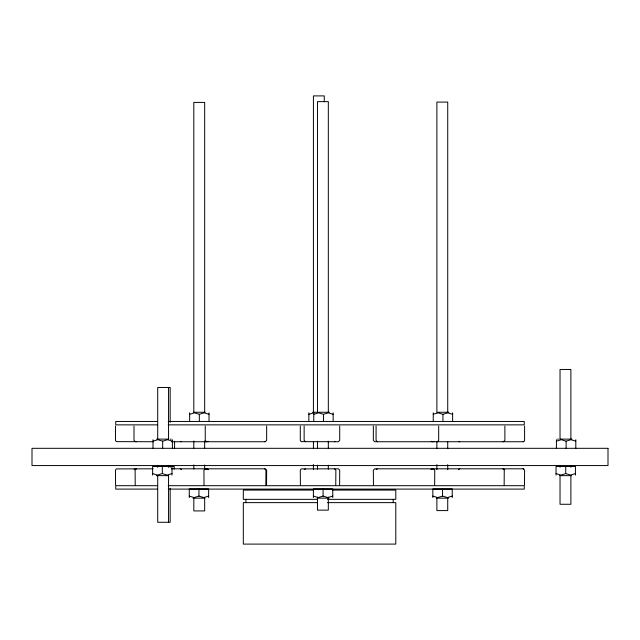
<?xml version="1.0" encoding="UTF-8"?>
<svg xmlns="http://www.w3.org/2000/svg" width="640" height="640" viewBox="0 0 640 640"><rect width="100%" height="100%" fill="white"/><g stroke="black" fill="none" stroke-linecap="round" stroke-linejoin="round"><path stroke-width="0.96" d="M265.84 484.992L265.944 470.168L264.592 468.808M504.152 484.992L504.256 470.168L503.424 468.912M266.552 484.992L266.656 470.168L265.304 468.808L171.36 468.808M335.76 484.992L335.864 470.168L334.504 468.808M339.608 484.992L339.712 470.168L338.352 468.808L301.128 468.912L300.288 470.168L300.392 484.992M434.656 484.992L434.752 470.168L433.4 468.808M524.488 484.992L524.592 470.168L523.232 468.808L374.696 468.808L373.344 470.168L373.448 484.992M376.176 469.648L377.416 468.808M430.848 469.648L432.096 468.808M134.104 469.648L135.352 468.808M205.344 469.648L206.6 468.808M431.408 469.648L432.656 468.808M304.24 469.648L305.496 468.808M458.384 469.648L459.776 468.808M207.216 441.344L206.256 441.744M208.304 441.344L207.344 441.744M265.544 441.344L264.592 441.744M503.864 441.344L502.912 441.744M434.36 441.344L433.4 441.744M181.248 441.344L180.288 441.744M335.464 441.344L334.504 441.744M523.096 441.744L524.192 441.344L524.592 440.384L524.592 426.088M189.64 414.312L194.488 412.84L199.328 414.312L204.176 412.84L209.024 414.312M153 441.176L157.848 439.704L162.688 441.176L167.536 439.704L172.384 441.176M172 473.592L167.16 475.064L162.312 473.592L157.464 475.064L152.616 473.592M308.848 414.312L313.696 412.84M313.768 414.312L318.608 412.84L323.456 414.312L328.304 412.84L333.144 414.312M208.64 496.096L203.8 497.56L198.952 496.096L194.104 497.56L189.264 496.096M433.24 414.312L438.088 412.84L442.928 414.312L447.776 412.84L452.624 414.312M332.768 496.096L327.92 497.56L323.08 496.096L318.232 497.56L313.384 496.096M556.424 441.176L561.264 439.704L566.112 441.176L570.96 439.704L575.8 441.176M452.24 496.096L447.4 497.56L442.552 496.096L437.704 497.56L432.856 496.096M575.424 473.592L570.576 475.064L565.736 473.592L560.888 475.064L556.04 473.592M136.464 468.808L135.112 470.168L135.216 484.992M205.272 468.808L203.92 470.168L204.024 484.992M437.344 441.744L438.688 440.384L438.688 426.088M503.536 441.744L504.888 440.384L504.888 426.088M193.44 412.256L205.224 412.256M312.648 412.256L317.016 412.256M318.312 412.256L329.344 412.256M437.784 412.256L448.816 412.256M157.304 421.456L115.744 421.456L115.744 424.864L157.304 424.864M168.208 421.456L524.256 421.456L524.256 424.864L168.208 424.864M170.304 439.104L171.184 439.104M557.616 439.104L558.496 439.104M156.8 439.12L168.576 439.12M560.224 439.12L572 439.12M458.68 441.344L459.256 441.64M153.52 441.744L116.312 441.64L115.472 440.384L115.472 426.088M171.36 441.744L265.304 441.744L266.656 440.384L266.656 426.088M523.232 441.744L374.696 441.744L373.344 440.384L373.344 426.088M153.064 468.808L116.312 468.912L115.472 470.168L115.576 484.992M523.752 468.912L523.096 468.808M156.424 475.64L168.2 475.64M559.848 475.64L571.624 475.64M157.304 485.696L115.744 485.696L115.744 489.096L157.304 489.096M168.208 485.696L524.256 485.696L524.256 489.096L168.208 489.096M313.632 490.08L243.312 490.08L243.312 499.344L317.632 499.344M332.44 490.08L395.792 490.08L395.792 499.344L327.512 499.344M193.064 498.144L204.84 498.144M317.192 498.144L328.968 498.144M436.664 498.144L448.44 498.144M317.632 502.632L243.312 502.632L243.312 544.096L395.792 544.096L395.792 502.632L327.512 502.632M459.12 441.64L459.776 441.744M305.496 441.744L304.136 440.384L304.136 426.088M180.288 468.808L181.544 469.648M432.656 441.744L431.696 441.344M432.096 441.744L431.144 441.344M377.416 441.744L376.072 440.384L376.072 426.088M502.912 468.808L504.784 469.648M206.6 441.744L205.248 440.384L205.248 426.088M205.272 441.744L204.312 441.344M136.464 441.744L135.504 441.344M135.352 441.744L134.008 440.384L134.008 426.088M207.344 468.808L208.592 469.648M206.256 468.808L207.504 469.648M575.8 439.704L575.8 448.312M575.424 475.064L575.424 466.448L556.04 466.448L556.04 475.064M570.888 439.36L570.888 369.464L560.032 369.464L560.032 439.36M570.888 465.328L570.888 467.32M570.888 475.312L570.888 504.272L560.032 504.272L560.032 475.312M566.112 441.176L566.112 448.312M565.736 466.448L565.736 473.592M560.032 465.328L560.032 467.32M556.424 439.704L556.424 448.312M452.624 412.84L452.624 421.456M452.24 497.56L452.24 488.952L432.856 488.952L432.856 497.56M447.728 412.704L447.728 102.08L436.88 102.08L436.88 412.704M447.728 441.672L447.728 448.664M447.728 464.64L447.728 469.64M447.728 497.608L447.728 510.592L436.88 510.592L436.88 497.608M442.928 414.312L442.928 421.456M442.552 488.952L442.552 496.096M436.88 441.672L436.88 448.664M436.88 464.64L436.88 469.64M433.24 412.84L433.24 421.456M393.192 499.344L393.192 502.632M339.712 426.088L339.712 440.384L338.352 441.744L301.128 441.64L300.288 440.384L300.288 426.088M333.144 412.84L333.144 421.456M332.768 497.56L332.768 488.952L313.384 488.952L313.384 497.56M328.32 412.248L328.32 101.616L317.464 101.616L317.464 412.248M328.32 441.216L328.32 448.2M328.32 465.184L328.32 469.176M328.32 497.144L328.32 510.128L317.464 510.128L317.464 497.144M324.264 101.896L324.264 95.904L313.416 95.904L313.416 412.528M323.456 414.312L323.456 421.456M323.08 488.952L323.08 496.096M317.464 441.216L317.464 448.2M317.464 465.184L317.464 469.176M313.768 412.84L313.768 421.456M313.416 441.496L313.416 448.48M313.416 464.464L313.416 469.456M308.848 412.84L308.848 421.456M245.912 499.344L245.912 502.632M209.024 412.84L209.024 421.456M208.64 497.56L208.64 488.952L189.264 488.952L189.264 497.56M204.672 412.04L204.672 102.408L193.816 102.408L193.816 412.04M204.672 441L204.672 447.992M204.672 464.976L204.672 468.968M204.672 497.936L204.672 510.92L193.816 510.92L193.816 497.936M199.328 414.312L199.328 421.456M198.952 488.952L198.952 496.096M193.816 441L193.816 447.992M193.816 464.976L193.816 468.968M189.64 412.84L189.64 421.456M174.576 441.176L174.576 448.312M174.2 469.128L174.2 466.448L152.616 466.448L152.616 475.064M172.384 439.704L172.384 448.312M172 466.448L172 475.064M170.168 422.416L170.168 387.464L157.704 387.464L157.704 439.384M170.168 465.352L170.168 467.352M170.168 488.32L170.168 522.272L157.704 522.272L157.704 475.336M168.552 387.464L168.552 439.384M168.552 465.352L168.552 467.352M168.552 475.336L168.552 522.272M162.688 441.176L162.688 448.312M162.312 466.448L162.312 473.592M157.704 465.352L157.704 467.352M153 439.704L153 448.312M608 448.312L32 448.312L32 465.568L608 465.568L608 448.312"/></g></svg>
